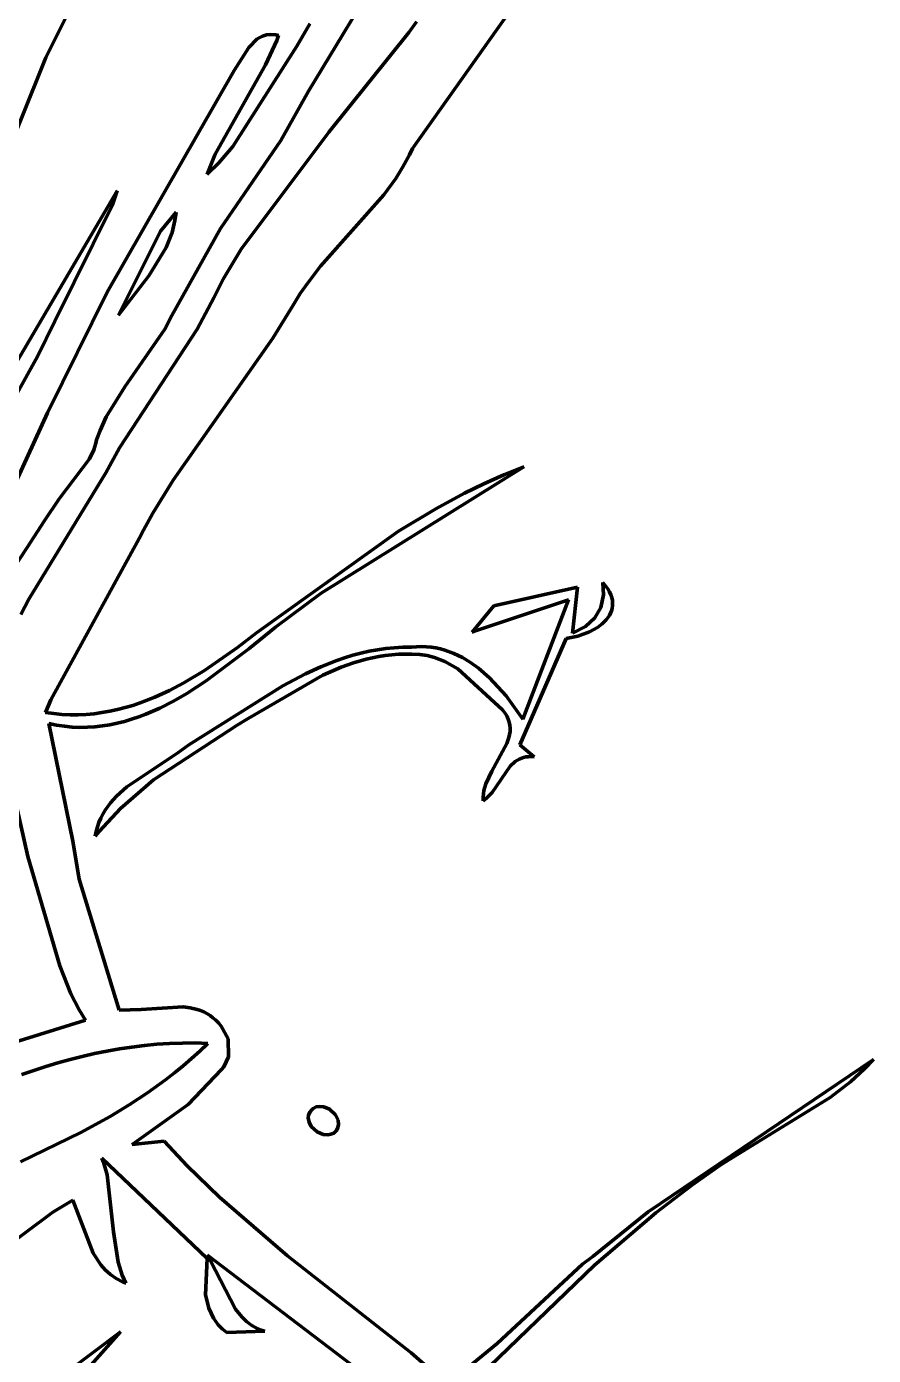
# Model space of a CAD drawing. Header units: millimetres. Extents: x 0 to 14.2, y 0 to 19.5.
# Drawn here: x 10.788 to 11.833, y 2.371 to 4.011 of the extents above; entities that cross this region are included whole.
import ezdxf

# ---------------------------------------------------------------- set-up
doc = ezdxf.new("R2010")
doc.units = ezdxf.units.MM
doc.layers.add('color#010101ff', color=7, linetype='CONTINUOUS', lineweight=100)
doc.layers.add('color#fdfdfdff', color=7, linetype='CONTINUOUS', lineweight=100)

msp = doc.modelspace()

# ---------------------------------------------------------------- linework, layer by layer
at = {"layer": 'color#010101ff'}
for p, q in [((10.8552, 4.0594), (10.8121, 3.9724)), ((11.1957, 4.0301), (11.1359, 3.9307)), ((11.3866, 4.0329), (11.2641, 3.8599)), ((11.1213, 3.9863), (11.1376, 4.0141)), ((11.1609, 3.8803), (11.2594, 4.0034)), ((11.2594, 4.0034), (11.2692, 4.0165)), ((11.0427, 3.8624), (11.1213, 3.9863)), ((11.0624, 3.9847), (11.0726, 3.9953)), ((11.0726, 3.9953), (11.079, 3.9988)), ((11.079, 3.9988), (11.084, 4.0002)), ((11.0967, 3.9935), (11.0828, 3.9632)), ((11.084, 4.0002), (11.0895, 4.0007)), ((11.0895, 4.0007), (11.0957, 4.0003)), ((11.0957, 4.0003), (11.099, 3.9997)), ((11.099, 3.9997), (11.0967, 3.9935)), ((10.8121, 3.9724), (10.7497, 3.8185)), ((11.0443, 3.9565), (11.0624, 3.9847)), ((10.8876, 3.6827), (11.0443, 3.9565)), ((11.0828, 3.9632), (11.0208, 3.853)), ((11.1359, 3.9307), (11.1018, 3.8699)), ((11.053, 3.7357), (11.1609, 3.8803)), ((11.0253, 3.8423), (11.0427, 3.8624)), ((11.1018, 3.8699), (11.0273, 3.7612)), ((11.2641, 3.8599), (11.2605, 3.8522)), ((11.0208, 3.853), (11.0108, 3.8283)), ((11.0108, 3.8283), (11.0253, 3.8423)), ((11.2524, 3.8373), (11.2435, 3.8231)), ((11.2605, 3.8522), (11.2524, 3.8373)), ((11.2435, 3.8231), (11.2287, 3.8029)), ((10.7067, 3.4792), (10.9, 3.8079)), ((10.9, 3.8079), (10.894, 3.7904)), ((10.894, 3.7904), (10.8228, 3.647)), ((11.2287, 3.8029), (11.1508, 3.7147)), ((10.9725, 3.7814), (10.9535, 3.7579)), ((10.9712, 3.7712), (10.9725, 3.7814)), ((10.9535, 3.7579), (10.9016, 3.6544)), ((10.9602, 3.7378), (10.9676, 3.7565)), ((11.0273, 3.7612), (10.9671, 3.6538)), ((10.9676, 3.7565), (10.9712, 3.7712)), ((10.9391, 3.703), (10.9602, 3.7378)), ((11.0308, 3.6989), (11.053, 3.7357)), ((11.1508, 3.7147), (11.1353, 3.6949)), ((10.9016, 3.6544), (10.9391, 3.703)), ((11.0192, 3.6757), (11.0308, 3.6989)), ((11.1353, 3.6949), (11.1257, 3.6811)), ((10.814, 3.5338), (10.8876, 3.6827)), ((10.9985, 3.6372), (11.0192, 3.6757)), ((11.1257, 3.6811), (11.1169, 3.6667)), ((11.1169, 3.6667), (11.0919, 3.6261)), ((10.8228, 3.647), (10.8017, 3.6036)), ((10.9671, 3.6538), (10.9587, 3.6372)), ((10.9027, 3.4908), (10.9985, 3.6372)), ((10.9587, 3.6372), (10.9094, 3.5658)), ((11.0919, 3.6261), (10.9689, 3.4508)), ((10.8017, 3.6036), (10.7157, 3.4489)), ((10.9094, 3.5658), (10.8865, 3.5291)), ((10.7508, 3.3962), (10.814, 3.5338)), ((10.8865, 3.5291), (10.8788, 3.5122)), ((10.8788, 3.5122), (10.8745, 3.5004)), ((10.8735, 3.4963), (10.871, 3.4883)), ((10.8745, 3.5004), (10.8735, 3.4963)), ((10.8658, 3.4771), (10.8282, 3.4278)), ((10.871, 3.4883), (10.8658, 3.4771)), ((10.8861, 3.46), (10.9027, 3.4908)), ((10.7908, 3.3038), (10.8861, 3.46)), ((11.4016, 3.4672), (11.1515, 3.3112)), ((11.3767, 3.4572), (11.4016, 3.4672)), ((10.9689, 3.4508), (10.944, 3.4102)), ((11.3281, 3.4346), (11.3522, 3.4464)), ((11.3522, 3.4464), (11.3767, 3.4572)), ((10.8282, 3.4278), (10.8098, 3.4002)), ((11.2927, 3.4155), (11.3281, 3.4346)), ((11.2467, 3.3877), (11.2927, 3.4155)), ((10.8098, 3.4002), (10.789, 3.3676)), ((10.944, 3.4102), (10.9325, 3.3893)), ((10.9271, 3.3787), (10.8182, 3.1796)), ((10.9325, 3.3893), (10.9271, 3.3787)), ((11.0716, 3.2626), (11.2467, 3.3877)), ((10.789, 3.3676), (10.7515, 3.3112)), ((11.3643, 3.2956), (11.4675, 3.3187)), ((11.4675, 3.3187), (11.4616, 3.2622)), ((11.4995, 3.3095), (11.499, 3.3244)), ((11.499, 3.3244), (11.5022, 3.3205)), ((11.5022, 3.3205), (11.5049, 3.3167)), ((11.5049, 3.3167), (11.5071, 3.313)), ((11.5071, 3.313), (11.5088, 3.3094)), ((10.7811, 3.2849), (10.7908, 3.3038)), ((11.1515, 3.3112), (11.095, 3.2694)), ((11.4567, 3.303), (11.342, 3.2647)), ((11.4004, 3.156), (11.4567, 3.303)), ((11.4963, 3.2938), (11.4995, 3.3095)), ((11.5088, 3.3094), (11.51, 3.3059)), ((11.51, 3.3059), (11.5107, 3.3024)), ((11.5107, 3.3024), (11.511, 3.299)), ((11.511, 3.299), (11.5109, 3.2958)), ((11.3378, 3.2634), (11.3643, 3.2956)), ((11.4773, 3.2702), (11.4889, 3.2808)), ((11.4889, 3.2808), (11.4963, 3.2938)), ((11.5069, 3.2837), (11.503, 3.2784)), ((11.5084, 3.2866), (11.5069, 3.2837)), ((11.5096, 3.2895), (11.5084, 3.2866)), ((11.5105, 3.2926), (11.5096, 3.2895)), ((11.5109, 3.2958), (11.5105, 3.2926)), ((11.095, 3.2694), (11.0622, 3.2428)), ((11.342, 3.2647), (11.3378, 3.2634)), ((11.4616, 3.2622), (11.4773, 3.2702)), ((11.4825, 3.2636), (11.4681, 3.2582)), ((11.4923, 3.2691), (11.4825, 3.2636)), ((11.4981, 3.2735), (11.4923, 3.2691)), ((11.503, 3.2784), (11.4981, 3.2735)), ((11.0484, 3.2445), (11.0716, 3.2626)), ((11.4536, 3.2554), (11.3965, 3.1244)), ((11.4681, 3.2582), (11.4536, 3.2554)), ((11.0076, 3.2159), (11.0484, 3.2445)), ((11.0622, 3.2428), (11.0097, 3.2032)), ((11.1706, 3.2283), (11.1804, 3.2317)), ((11.1804, 3.2317), (11.1904, 3.2347)), ((11.1904, 3.2347), (11.2004, 3.2374)), ((11.2004, 3.2374), (11.2106, 3.2397)), ((11.2226, 3.2332), (11.2068, 3.2298)), ((11.2106, 3.2397), (11.2208, 3.2416)), ((11.2208, 3.2416), (11.2312, 3.2431)), ((11.2306, 3.2345), (11.2226, 3.2332)), ((11.2387, 3.2354), (11.2306, 3.2345)), ((11.2312, 3.2431), (11.2417, 3.2441)), ((11.2469, 3.236), (11.2387, 3.2354)), ((11.2417, 3.2441), (11.2523, 3.2447)), ((11.2551, 3.2362), (11.2469, 3.236)), ((11.2523, 3.2447), (11.263, 3.2448)), ((11.2635, 3.236), (11.2551, 3.2362)), ((11.263, 3.2448), (11.2692, 3.2453)), ((11.2731, 3.2357), (11.2635, 3.236)), ((11.2692, 3.2453), (11.2752, 3.2455)), ((11.2823, 3.2344), (11.2731, 3.2357)), ((11.2752, 3.2455), (11.2812, 3.2453)), ((11.2812, 3.2453), (11.2871, 3.2447)), ((11.2912, 3.2321), (11.2823, 3.2344)), ((11.2871, 3.2447), (11.2929, 3.2438)), ((11.3039, 3.2271), (11.2912, 3.2321)), ((11.2929, 3.2438), (11.2986, 3.2426)), ((11.2986, 3.2426), (11.3041, 3.241)), ((11.3041, 3.241), (11.3151, 3.237)), ((11.3151, 3.237), (11.3256, 3.2318)), ((11.3256, 3.2318), (11.3357, 3.2257)), ((10.982, 3.2006), (11.0076, 3.2159)), ((11.1322, 3.2119), (11.1512, 3.2206)), ((11.1512, 3.2206), (11.1706, 3.2283)), ((11.1761, 3.2199), (11.1537, 3.2102)), ((11.1913, 3.2254), (11.1761, 3.2199)), ((11.2068, 3.2298), (11.1913, 3.2254)), ((11.32, 3.218), (11.3039, 3.2271)), ((11.3753, 3.1676), (11.32, 3.218)), ((11.3357, 3.2257), (11.3454, 3.2187)), ((11.3454, 3.2187), (11.3591, 3.2069)), ((10.9645, 3.1914), (10.982, 3.2006)), ((11.0097, 3.2032), (10.9857, 3.1876)), ((11.1537, 3.2102), (11.0616, 3.1567)), ((11.1042, 3.1971), (11.1322, 3.2119)), ((11.3591, 3.2069), (11.3797, 3.1846)), ((10.9283, 3.176), (10.9465, 3.1831)), ((10.9465, 3.1831), (10.9645, 3.1914)), ((10.9857, 3.1876), (10.9693, 3.1782)), ((10.9884, 3.1241), (11.1042, 3.1971)), ((11.3797, 3.1846), (11.4004, 3.156)), ((10.7898, 2.9864), (10.7476, 3.1717)), ((10.8182, 3.1796), (10.8115, 3.1641)), ((10.8811, 3.1639), (10.8907, 3.1656)), ((10.8907, 3.1656), (10.9002, 3.1677)), ((10.9002, 3.1677), (10.9097, 3.1701)), ((10.9097, 3.1701), (10.919, 3.1729)), ((10.919, 3.1729), (10.9283, 3.176)), ((10.9524, 3.1696), (10.9352, 3.162)), ((10.9693, 3.1782), (10.9524, 3.1696)), ((11.3782, 3.1637), (11.3753, 3.1676)), ((10.8115, 3.1641), (10.8217, 3.1627)), ((10.8252, 3.1485), (10.8156, 3.1505)), ((10.8156, 3.1505), (10.8454, 3.0053)), ((10.8217, 3.1627), (10.8318, 3.1617)), ((10.8348, 3.1471), (10.8252, 3.1485)), ((10.8318, 3.1617), (10.8418, 3.1613)), ((10.8418, 3.1613), (10.8517, 3.1613)), ((10.8517, 3.1613), (10.8616, 3.1617)), ((10.8616, 3.1617), (10.8714, 3.1626)), ((10.8714, 3.1626), (10.8811, 3.1639)), ((10.8907, 3.149), (10.8816, 3.1475)), ((10.8998, 3.1509), (10.8907, 3.149)), ((10.9088, 3.1531), (10.8998, 3.1509)), ((10.9177, 3.1558), (10.9088, 3.1531)), ((10.9265, 3.1587), (10.9177, 3.1558)), ((10.9352, 3.162), (10.9265, 3.1587)), ((11.0616, 3.1567), (11.0479, 3.1483)), ((11.3805, 3.1599), (11.3782, 3.1637)), ((11.3822, 3.156), (11.3805, 3.1599)), ((11.3835, 3.1522), (11.3822, 3.156)), ((11.3842, 3.1484), (11.3835, 3.1522)), ((10.8443, 3.1462), (10.8348, 3.1471)), ((10.8537, 3.1458), (10.8443, 3.1462)), ((10.8631, 3.1459), (10.8537, 3.1458)), ((10.8724, 3.1465), (10.8631, 3.1459)), ((10.8816, 3.1475), (10.8724, 3.1465)), ((11.0479, 3.1483), (10.9446, 3.0809)), ((11.3805, 3.1258), (11.3831, 3.1333)), ((11.3831, 3.1333), (11.3839, 3.1371)), ((11.3839, 3.1371), (11.3844, 3.1408)), ((11.3845, 3.1446), (11.3842, 3.1484)), ((11.3844, 3.1408), (11.3845, 3.1446)), ((10.9747, 3.1143), (10.9884, 3.1241)), ((11.3619, 3.0916), (11.3805, 3.1258)), ((11.3965, 3.1244), (11.4142, 3.1095)), ((10.9118, 3.0724), (10.9747, 3.1143)), ((11.3907, 3.1037), (11.3846, 3.098)), ((11.3955, 3.1066), (11.3907, 3.1037)), ((11.4009, 3.1086), (11.3955, 3.1066)), ((11.4039, 3.1093), (11.4009, 3.1086)), ((11.4071, 3.1096), (11.4039, 3.1093)), ((11.4106, 3.1097), (11.4071, 3.1096)), ((11.4142, 3.1095), (11.4106, 3.1097)), ((11.3546, 3.0759), (11.3619, 3.0916)), ((11.3846, 3.098), (11.3623, 3.0655)), ((10.8992, 3.0609), (10.9118, 3.0724)), ((10.9446, 3.0809), (10.904, 3.0455)), ((11.3515, 3.0637), (11.3522, 3.0678)), ((11.3522, 3.0678), (11.3546, 3.0759)), ((10.8852, 3.0436), (10.8917, 3.0526)), ((10.8917, 3.0526), (10.8992, 3.0609)), ((11.3511, 3.0595), (11.3515, 3.0637)), ((11.3511, 3.0553), (11.3511, 3.0595)), ((11.356, 3.0589), (11.3511, 3.0553)), ((11.3623, 3.0655), (11.356, 3.0589)), ((10.8774, 3.0285), (10.8797, 3.0337)), ((10.904, 3.0455), (10.8776, 3.0173)), ((10.8797, 3.0337), (10.8823, 3.0387)), ((10.8823, 3.0387), (10.8852, 3.0436)), ((10.8776, 3.0173), (10.8726, 3.0114)), ((10.8726, 3.0114), (10.8739, 3.0173)), ((10.8739, 3.0173), (10.8755, 3.023)), ((10.8755, 3.023), (10.8774, 3.0285)), ((10.8454, 3.0053), (10.8529, 2.9586)), ((10.8293, 2.8514), (10.7898, 2.9864)), ((10.8529, 2.9586), (10.9024, 2.7969)), ((10.8428, 2.8171), (10.8293, 2.8514)), ((10.8529, 2.7973), (10.8428, 2.8171)), ((10.8607, 2.7845), (10.8529, 2.7973)), ((10.9024, 2.7969), (10.9295, 2.7978)), ((10.9295, 2.7978), (10.9811, 2.8007)), ((10.9811, 2.8007), (10.99, 2.7996)), ((10.99, 2.7996), (10.9985, 2.7977)), ((10.9985, 2.7977), (11.0027, 2.7963)), ((11.0027, 2.7963), (11.0067, 2.7946)), ((11.0067, 2.7946), (11.0106, 2.7926)), ((11.0106, 2.7926), (11.0144, 2.7903)), ((11.0144, 2.7903), (11.018, 2.7875)), ((10.7456, 2.7484), (10.8607, 2.7845)), ((11.018, 2.7875), (11.0215, 2.7845)), ((11.0215, 2.7845), (11.0248, 2.781)), ((11.0248, 2.781), (11.028, 2.7771)), ((11.028, 2.7771), (11.0368, 2.7616)), ((10.9646, 2.7557), (10.949, 2.7547)), ((10.9803, 2.7562), (10.9646, 2.7557)), ((10.9961, 2.7563), (10.9803, 2.7562)), ((11.0119, 2.7558), (10.9961, 2.7563)), ((11.0019, 2.7462), (11.0119, 2.7558)), ((11.0368, 2.7616), (11.0373, 2.7394)), ((10.8569, 2.7398), (10.8418, 2.736)), ((10.8721, 2.7432), (10.8569, 2.7398)), ((10.8873, 2.7463), (10.8721, 2.7432)), ((10.9026, 2.749), (10.8873, 2.7463)), ((10.918, 2.7513), (10.9026, 2.749)), ((10.9335, 2.7532), (10.918, 2.7513)), ((10.949, 2.7547), (10.9335, 2.7532)), ((10.9916, 2.737), (11.0019, 2.7462)), ((11.0373, 2.7394), (11.0313, 2.7267)), ((10.8119, 2.7274), (10.7823, 2.7176)), ((10.8268, 2.7318), (10.8119, 2.7274)), ((10.8418, 2.736), (10.8268, 2.7318)), ((10.9705, 2.7193), (10.9811, 2.728)), ((10.9811, 2.728), (10.9916, 2.737)), ((11.0286, 2.7237), (10.9873, 2.6804)), ((11.0313, 2.7267), (11.0286, 2.7237)), ((11.5548, 2.5478), (11.8326, 2.7358)), ((11.8217, 2.7242), (11.8042, 2.7082)), ((11.8326, 2.7358), (11.8217, 2.7242)), ((10.9374, 2.6949), (10.9596, 2.7109)), ((10.9596, 2.7109), (10.9705, 2.7193)), ((11.8042, 2.7082), (11.7793, 2.6889)), ((10.9145, 2.6798), (10.9374, 2.6949)), ((10.8911, 2.6656), (10.9145, 2.6798)), ((10.9873, 2.6804), (10.9182, 2.6312)), ((11.1374, 2.6708), (11.1399, 2.674)), ((11.1399, 2.674), (11.1417, 2.6755)), ((11.1417, 2.6755), (11.1453, 2.6773)), ((11.1453, 2.6773), (11.149, 2.6781)), ((11.149, 2.6781), (11.1547, 2.6777)), ((11.1547, 2.6777), (11.1619, 2.6746)), ((11.1619, 2.6746), (11.169, 2.6678)), ((11.7793, 2.6889), (11.651, 2.6102)), ((10.855, 2.6457), (10.8911, 2.6656)), ((11.1355, 2.6638), (11.1359, 2.6673)), ((11.1365, 2.6584), (11.1355, 2.6638)), ((11.1359, 2.6673), (11.1374, 2.6708)), ((11.1393, 2.6534), (11.1365, 2.6584)), ((11.169, 2.6678), (11.1723, 2.6609)), ((11.1723, 2.6609), (11.1728, 2.6555)), ((10.7805, 2.6097), (10.855, 2.6457)), ((11.1466, 2.6466), (11.1393, 2.6534)), ((11.154, 2.6434), (11.1466, 2.6466)), ((11.1598, 2.6429), (11.154, 2.6434)), ((11.1636, 2.6436), (11.1598, 2.6429)), ((11.1673, 2.6452), (11.1636, 2.6436)), ((11.1702, 2.6484), (11.1673, 2.6452)), ((11.172, 2.6519), (11.1702, 2.6484)), ((11.1728, 2.6555), (11.172, 2.6519)), ((10.9182, 2.6312), (10.9577, 2.6352)), ((10.9577, 2.6352), (10.9862, 2.6048)), ((10.8811, 2.6143), (10.8829, 2.6092)), ((11.011, 2.4902), (10.8811, 2.6143)), ((10.8829, 2.6092), (10.8874, 2.5936)), ((11.651, 2.6102), (11.6445, 2.6058)), ((10.8874, 2.5936), (10.8953, 2.5234)), ((10.9862, 2.6048), (11.0259, 2.5662)), ((11.6445, 2.6058), (11.6095, 2.5813)), ((11.6095, 2.5813), (11.5644, 2.5468)), ((10.8453, 2.5622), (10.8204, 2.5476)), ((10.8703, 2.497), (10.8453, 2.5622)), ((11.0259, 2.5662), (11.1098, 2.4938)), ((10.8204, 2.5476), (10.7054, 2.4613)), ((11.4865, 2.493), (11.5548, 2.5478)), ((11.5644, 2.5468), (11.4888, 2.4822)), ((10.8953, 2.5234), (10.9013, 2.4857)), ((10.8796, 2.4827), (10.8703, 2.497)), ((11.2075, 2.3452), (11.0112, 2.4943)), ((11.0112, 2.4943), (11.0151, 2.4874)), ((11.1098, 2.4938), (11.2625, 2.3741)), ((11.4738, 2.4833), (11.4865, 2.493)), ((10.8852, 2.4763), (10.8796, 2.4827)), ((10.8915, 2.4706), (10.8852, 2.4763)), ((10.9013, 2.4857), (10.9062, 2.4699)), ((11.0089, 2.4455), (11.011, 2.4902)), ((11.0151, 2.4874), (11.0457, 2.4277)), ((11.4888, 2.4822), (11.3354, 2.3341)), ((11.3684, 2.3855), (11.4738, 2.4833)), ((10.8985, 2.4656), (10.8915, 2.4706)), ((10.9064, 2.4614), (10.8985, 2.4656)), ((10.9062, 2.4699), (10.9106, 2.4597)), ((10.9106, 2.4597), (10.9064, 2.4614)), ((11.0128, 2.4289), (11.0089, 2.4455)), ((11.0185, 2.4167), (11.0128, 2.4289)), ((11.0457, 2.4277), (11.0535, 2.4182)), ((11.0245, 2.4084), (11.0185, 2.4167)), ((11.0535, 2.4182), (11.0594, 2.4126)), ((11.0594, 2.4126), (11.0661, 2.4077)), ((10.904, 2.3997), (10.7952, 2.2782)), ((10.8391, 2.3507), (10.904, 2.3997)), ((11.0294, 2.4035), (11.0245, 2.4084)), ((11.0351, 2.3991), (11.0294, 2.4035)), ((11.0818, 2.4005), (11.0351, 2.3991)), ((11.0661, 2.4077), (11.0735, 2.4036)), ((11.0735, 2.4036), (11.0775, 2.4019)), ((11.0775, 2.4019), (11.0818, 2.4005)), ((11.3315, 2.3552), (11.3684, 2.3855)), ((11.2625, 2.3741), (11.2958, 2.3449))]:
    msp.add_line(p, q, dxfattribs=at)
at = {"layer": 'color#fdfdfdff'}
for p, q in [((10.8121, 3.9724), (10.8552, 4.0594)), ((11.1359, 3.9307), (11.1957, 4.0301)), ((11.2641, 3.8599), (11.3866, 4.0329)), ((11.1376, 4.0141), (11.1213, 3.9863)), ((11.2594, 4.0034), (11.1609, 3.8803)), ((11.2692, 4.0165), (11.2594, 4.0034)), ((11.1213, 3.9863), (11.0427, 3.8624)), ((11.0726, 3.9953), (11.0624, 3.9847)), ((11.079, 3.9988), (11.0726, 3.9953)), ((11.084, 4.0002), (11.079, 3.9988)), ((11.0828, 3.9632), (11.0967, 3.9935)), ((11.0895, 4.0007), (11.084, 4.0002)), ((11.0957, 4.0003), (11.0895, 4.0007)), ((11.099, 3.9997), (11.0957, 4.0003)), ((11.0967, 3.9935), (11.099, 3.9997)), ((10.7497, 3.8185), (10.8121, 3.9724)), ((11.0624, 3.9847), (11.0443, 3.9565)), ((11.0443, 3.9565), (10.8876, 3.6827)), ((11.0208, 3.853), (11.0828, 3.9632)), ((11.1018, 3.8699), (11.1359, 3.9307)), ((11.1609, 3.8803), (11.053, 3.7357)), ((11.0427, 3.8624), (11.0253, 3.8423)), ((11.0273, 3.7612), (11.1018, 3.8699)), ((11.2605, 3.8522), (11.2641, 3.8599)), ((11.0108, 3.8283), (11.0208, 3.853)), ((11.0253, 3.8423), (11.0108, 3.8283)), ((11.2435, 3.8231), (11.2524, 3.8373)), ((11.2524, 3.8373), (11.2605, 3.8522)), ((11.2287, 3.8029), (11.2435, 3.8231)), ((10.9, 3.8079), (10.7067, 3.4792)), ((10.894, 3.7904), (10.9, 3.8079)), ((10.8228, 3.647), (10.894, 3.7904)), ((11.1508, 3.7147), (11.2287, 3.8029)), ((10.9535, 3.7579), (10.9725, 3.7814)), ((10.9725, 3.7814), (10.9712, 3.7712)), ((10.9016, 3.6544), (10.9535, 3.7579)), ((10.9676, 3.7565), (10.9602, 3.7378)), ((10.9671, 3.6538), (11.0273, 3.7612)), ((10.9712, 3.7712), (10.9676, 3.7565)), ((10.9602, 3.7378), (10.9391, 3.703)), ((11.053, 3.7357), (11.0308, 3.6989)), ((11.1353, 3.6949), (11.1508, 3.7147)), ((10.9391, 3.703), (10.9016, 3.6544)), ((11.0308, 3.6989), (11.0192, 3.6757)), ((11.1257, 3.6811), (11.1353, 3.6949)), ((10.8876, 3.6827), (10.814, 3.5338)), ((11.0192, 3.6757), (10.9985, 3.6372)), ((11.1169, 3.6667), (11.1257, 3.6811)), ((11.0919, 3.6261), (11.1169, 3.6667)), ((10.8017, 3.6036), (10.8228, 3.647)), ((10.9587, 3.6372), (10.9671, 3.6538)), ((10.9985, 3.6372), (10.9027, 3.4908)), ((10.9094, 3.5658), (10.9587, 3.6372)), ((10.9689, 3.4508), (11.0919, 3.6261)), ((10.7157, 3.4489), (10.8017, 3.6036)), ((10.8865, 3.5291), (10.9094, 3.5658)), ((10.814, 3.5338), (10.7508, 3.3962)), ((10.8788, 3.5122), (10.8865, 3.5291)), ((10.8745, 3.5004), (10.8788, 3.5122)), ((10.871, 3.4883), (10.8735, 3.4963)), ((10.8735, 3.4963), (10.8745, 3.5004)), ((10.8282, 3.4278), (10.8658, 3.4771)), ((10.8658, 3.4771), (10.871, 3.4883)), ((10.9027, 3.4908), (10.8861, 3.46)), ((10.8861, 3.46), (10.7908, 3.3038)), ((11.1515, 3.3112), (11.4016, 3.4672)), ((11.4016, 3.4672), (11.3767, 3.4572)), ((10.944, 3.4102), (10.9689, 3.4508)), ((11.3522, 3.4464), (11.3281, 3.4346)), ((11.3767, 3.4572), (11.3522, 3.4464)), ((10.8098, 3.4002), (10.8282, 3.4278)), ((11.3281, 3.4346), (11.2927, 3.4155)), ((11.2927, 3.4155), (11.2467, 3.3877)), ((10.789, 3.3676), (10.8098, 3.4002)), ((10.9325, 3.3893), (10.944, 3.4102)), ((10.8182, 3.1796), (10.9271, 3.3787)), ((10.9271, 3.3787), (10.9325, 3.3893)), ((11.2467, 3.3877), (11.0716, 3.2626)), ((10.7515, 3.3112), (10.789, 3.3676)), ((11.4675, 3.3187), (11.3643, 3.2956)), ((11.4616, 3.2622), (11.4675, 3.3187)), ((11.5022, 3.3205), (11.499, 3.3244)), ((11.499, 3.3244), (11.4995, 3.3095)), ((11.5049, 3.3167), (11.5022, 3.3205)), ((11.5071, 3.313), (11.5049, 3.3167)), ((11.5088, 3.3094), (11.5071, 3.313)), ((10.7908, 3.3038), (10.7811, 3.2849)), ((11.095, 3.2694), (11.1515, 3.3112)), ((11.342, 3.2647), (11.4567, 3.303)), ((11.4567, 3.303), (11.4004, 3.156)), ((11.4995, 3.3095), (11.4963, 3.2938)), ((11.51, 3.3059), (11.5088, 3.3094)), ((11.5107, 3.3024), (11.51, 3.3059)), ((11.511, 3.299), (11.5107, 3.3024)), ((11.5109, 3.2958), (11.511, 3.299)), ((11.3643, 3.2956), (11.3378, 3.2634)), ((11.4889, 3.2808), (11.4773, 3.2702)), ((11.4963, 3.2938), (11.4889, 3.2808)), ((11.503, 3.2784), (11.5069, 3.2837)), ((11.5069, 3.2837), (11.5084, 3.2866)), ((11.5084, 3.2866), (11.5096, 3.2895)), ((11.5096, 3.2895), (11.5105, 3.2926)), ((11.5105, 3.2926), (11.5109, 3.2958)), ((11.0622, 3.2428), (11.095, 3.2694)), ((11.3378, 3.2634), (11.342, 3.2647)), ((11.4773, 3.2702), (11.4616, 3.2622)), ((11.4681, 3.2582), (11.4825, 3.2636)), ((11.4825, 3.2636), (11.4923, 3.2691)), ((11.4923, 3.2691), (11.4981, 3.2735)), ((11.4981, 3.2735), (11.503, 3.2784)), ((11.0716, 3.2626), (11.0484, 3.2445)), ((11.3965, 3.1244), (11.4536, 3.2554)), ((11.4536, 3.2554), (11.4681, 3.2582)), ((11.0484, 3.2445), (11.0076, 3.2159)), ((11.0097, 3.2032), (11.0622, 3.2428)), ((11.1804, 3.2317), (11.1706, 3.2283)), ((11.1904, 3.2347), (11.1804, 3.2317)), ((11.2004, 3.2374), (11.1904, 3.2347)), ((11.2106, 3.2397), (11.2004, 3.2374)), ((11.2068, 3.2298), (11.2226, 3.2332)), ((11.2208, 3.2416), (11.2106, 3.2397)), ((11.2312, 3.2431), (11.2208, 3.2416)), ((11.2226, 3.2332), (11.2306, 3.2345)), ((11.2306, 3.2345), (11.2387, 3.2354)), ((11.2417, 3.2441), (11.2312, 3.2431)), ((11.2387, 3.2354), (11.2469, 3.236)), ((11.2523, 3.2447), (11.2417, 3.2441)), ((11.2469, 3.236), (11.2551, 3.2362)), ((11.263, 3.2448), (11.2523, 3.2447)), ((11.2551, 3.2362), (11.2635, 3.236)), ((11.2692, 3.2453), (11.263, 3.2448)), ((11.2635, 3.236), (11.2731, 3.2357)), ((11.2752, 3.2455), (11.2692, 3.2453)), ((11.2731, 3.2357), (11.2823, 3.2344)), ((11.2812, 3.2453), (11.2752, 3.2455)), ((11.2871, 3.2447), (11.2812, 3.2453)), ((11.2823, 3.2344), (11.2912, 3.2321)), ((11.2929, 3.2438), (11.2871, 3.2447)), ((11.2912, 3.2321), (11.3039, 3.2271)), ((11.2986, 3.2426), (11.2929, 3.2438)), ((11.3041, 3.241), (11.2986, 3.2426)), ((11.3151, 3.237), (11.3041, 3.241)), ((11.3256, 3.2318), (11.3151, 3.237)), ((11.3357, 3.2257), (11.3256, 3.2318)), ((11.0076, 3.2159), (10.982, 3.2006)), ((11.1512, 3.2206), (11.1322, 3.2119)), ((11.1706, 3.2283), (11.1512, 3.2206)), ((11.1537, 3.2102), (11.1761, 3.2199)), ((11.1761, 3.2199), (11.1913, 3.2254)), ((11.1913, 3.2254), (11.2068, 3.2298)), ((11.3039, 3.2271), (11.32, 3.218)), ((11.32, 3.218), (11.3753, 3.1676)), ((11.3454, 3.2187), (11.3357, 3.2257)), ((11.3591, 3.2069), (11.3454, 3.2187)), ((10.982, 3.2006), (10.9645, 3.1914)), ((10.9857, 3.1876), (11.0097, 3.2032)), ((11.0616, 3.1567), (11.1537, 3.2102)), ((11.1322, 3.2119), (11.1042, 3.1971)), ((11.3797, 3.1846), (11.3591, 3.2069)), ((10.9465, 3.1831), (10.9283, 3.176)), ((10.9645, 3.1914), (10.9465, 3.1831)), ((10.9693, 3.1782), (10.9857, 3.1876)), ((11.1042, 3.1971), (10.9884, 3.1241)), ((11.4004, 3.156), (11.3797, 3.1846)), ((10.7476, 3.1717), (10.7898, 2.9864)), ((10.8115, 3.1641), (10.8182, 3.1796)), ((10.8907, 3.1656), (10.8811, 3.1639)), ((10.9002, 3.1677), (10.8907, 3.1656)), ((10.9097, 3.1701), (10.9002, 3.1677)), ((10.919, 3.1729), (10.9097, 3.1701)), ((10.9283, 3.176), (10.919, 3.1729)), ((10.9352, 3.162), (10.9524, 3.1696)), ((10.9524, 3.1696), (10.9693, 3.1782)), ((11.3753, 3.1676), (11.3782, 3.1637)), ((10.8217, 3.1627), (10.8115, 3.1641)), ((10.8454, 3.0053), (10.8156, 3.1505)), ((10.8156, 3.1505), (10.8252, 3.1485)), ((10.8318, 3.1617), (10.8217, 3.1627)), ((10.8252, 3.1485), (10.8348, 3.1471)), ((10.8418, 3.1613), (10.8318, 3.1617)), ((10.8517, 3.1613), (10.8418, 3.1613)), ((10.8616, 3.1617), (10.8517, 3.1613)), ((10.8714, 3.1626), (10.8616, 3.1617)), ((10.8811, 3.1639), (10.8714, 3.1626)), ((10.8816, 3.1475), (10.8907, 3.149)), ((10.8907, 3.149), (10.8998, 3.1509)), ((10.8998, 3.1509), (10.9088, 3.1531)), ((10.9088, 3.1531), (10.9177, 3.1558)), ((10.9177, 3.1558), (10.9265, 3.1587)), ((10.9265, 3.1587), (10.9352, 3.162)), ((11.0479, 3.1483), (11.0616, 3.1567)), ((11.3782, 3.1637), (11.3805, 3.1599)), ((11.3805, 3.1599), (11.3822, 3.156)), ((11.3822, 3.156), (11.3835, 3.1522)), ((11.3835, 3.1522), (11.3842, 3.1484)), ((10.8348, 3.1471), (10.8443, 3.1462)), ((10.8443, 3.1462), (10.8537, 3.1458)), ((10.8537, 3.1458), (10.8631, 3.1459)), ((10.8631, 3.1459), (10.8724, 3.1465)), ((10.8724, 3.1465), (10.8816, 3.1475)), ((10.9446, 3.0809), (11.0479, 3.1483)), ((11.3831, 3.1333), (11.3805, 3.1258)), ((11.3839, 3.1371), (11.3831, 3.1333)), ((11.3844, 3.1408), (11.3839, 3.1371)), ((11.3842, 3.1484), (11.3845, 3.1446)), ((11.3845, 3.1446), (11.3844, 3.1408)), ((10.9884, 3.1241), (10.9747, 3.1143)), ((11.3805, 3.1258), (11.3619, 3.0916)), ((11.4142, 3.1095), (11.3965, 3.1244)), ((10.9747, 3.1143), (10.9118, 3.0724)), ((11.3846, 3.098), (11.3907, 3.1037)), ((11.3907, 3.1037), (11.3955, 3.1066)), ((11.3955, 3.1066), (11.4009, 3.1086)), ((11.4009, 3.1086), (11.4039, 3.1093)), ((11.4039, 3.1093), (11.4071, 3.1096)), ((11.4071, 3.1096), (11.4106, 3.1097)), ((11.4106, 3.1097), (11.4142, 3.1095)), ((11.3619, 3.0916), (11.3546, 3.0759)), ((11.3623, 3.0655), (11.3846, 3.098)), ((10.9118, 3.0724), (10.8992, 3.0609)), ((10.904, 3.0455), (10.9446, 3.0809)), ((11.3522, 3.0678), (11.3515, 3.0637)), ((11.3546, 3.0759), (11.3522, 3.0678)), ((10.8917, 3.0526), (10.8852, 3.0436)), ((10.8992, 3.0609), (10.8917, 3.0526)), ((11.3515, 3.0637), (11.3511, 3.0595)), ((11.3511, 3.0595), (11.3511, 3.0553)), ((11.3511, 3.0553), (11.356, 3.0589)), ((11.356, 3.0589), (11.3623, 3.0655)), ((10.8797, 3.0337), (10.8774, 3.0285)), ((10.8776, 3.0173), (10.904, 3.0455)), ((10.8823, 3.0387), (10.8797, 3.0337)), ((10.8852, 3.0436), (10.8823, 3.0387)), ((10.8739, 3.0173), (10.8726, 3.0114)), ((10.8726, 3.0114), (10.8776, 3.0173)), ((10.8755, 3.023), (10.8739, 3.0173)), ((10.8774, 3.0285), (10.8755, 3.023)), ((10.8529, 2.9586), (10.8454, 3.0053)), ((10.7898, 2.9864), (10.8293, 2.8514)), ((10.9024, 2.7969), (10.8529, 2.9586)), ((10.8293, 2.8514), (10.8428, 2.8171)), ((10.8428, 2.8171), (10.8529, 2.7973)), ((10.8529, 2.7973), (10.8607, 2.7845)), ((10.9295, 2.7978), (10.9024, 2.7969)), ((10.9811, 2.8007), (10.9295, 2.7978)), ((10.99, 2.7996), (10.9811, 2.8007)), ((10.9985, 2.7977), (10.99, 2.7996)), ((11.0027, 2.7963), (10.9985, 2.7977)), ((11.0067, 2.7946), (11.0027, 2.7963)), ((11.0106, 2.7926), (11.0067, 2.7946)), ((11.0144, 2.7903), (11.0106, 2.7926)), ((11.018, 2.7875), (11.0144, 2.7903)), ((10.8607, 2.7845), (10.7456, 2.7484)), ((11.0215, 2.7845), (11.018, 2.7875)), ((11.0248, 2.781), (11.0215, 2.7845)), ((11.028, 2.7771), (11.0248, 2.781)), ((11.0368, 2.7616), (11.028, 2.7771)), ((10.949, 2.7547), (10.9646, 2.7557)), ((10.9646, 2.7557), (10.9803, 2.7562)), ((10.9803, 2.7562), (10.9961, 2.7563)), ((10.9961, 2.7563), (11.0119, 2.7558)), ((11.0119, 2.7558), (11.0019, 2.7462)), ((11.0373, 2.7394), (11.0368, 2.7616)), ((10.8418, 2.736), (10.8569, 2.7398)), ((10.8569, 2.7398), (10.8721, 2.7432)), ((10.8721, 2.7432), (10.8873, 2.7463)), ((10.8873, 2.7463), (10.9026, 2.749)), ((10.9026, 2.749), (10.918, 2.7513)), ((10.918, 2.7513), (10.9335, 2.7532)), ((10.9335, 2.7532), (10.949, 2.7547)), ((11.0019, 2.7462), (10.9916, 2.737)), ((11.0313, 2.7267), (11.0373, 2.7394)), ((10.7823, 2.7176), (10.8119, 2.7274)), ((10.8119, 2.7274), (10.8268, 2.7318)), ((10.8268, 2.7318), (10.8418, 2.736)), ((10.9811, 2.728), (10.9705, 2.7193)), ((10.9916, 2.737), (10.9811, 2.728)), ((10.9873, 2.6804), (11.0286, 2.7237)), ((11.0286, 2.7237), (11.0313, 2.7267)), ((11.8326, 2.7358), (11.5548, 2.5478)), ((11.8042, 2.7082), (11.8217, 2.7242)), ((11.8217, 2.7242), (11.8326, 2.7358)), ((10.9596, 2.7109), (10.9374, 2.6949)), ((10.9705, 2.7193), (10.9596, 2.7109)), ((11.7793, 2.6889), (11.8042, 2.7082)), ((10.9374, 2.6949), (10.9145, 2.6798)), ((10.9145, 2.6798), (10.8911, 2.6656)), ((10.9182, 2.6312), (10.9873, 2.6804)), ((11.1399, 2.674), (11.1374, 2.6708)), ((11.1417, 2.6755), (11.1399, 2.674)), ((11.1453, 2.6773), (11.1417, 2.6755)), ((11.149, 2.6781), (11.1453, 2.6773)), ((11.1547, 2.6777), (11.149, 2.6781)), ((11.1619, 2.6746), (11.1547, 2.6777)), ((11.169, 2.6678), (11.1619, 2.6746)), ((11.651, 2.6102), (11.7793, 2.6889)), ((10.8911, 2.6656), (10.855, 2.6457)), ((11.1359, 2.6673), (11.1355, 2.6638)), ((11.1355, 2.6638), (11.1365, 2.6584)), ((11.1374, 2.6708), (11.1359, 2.6673)), ((11.1365, 2.6584), (11.1393, 2.6534)), ((11.1723, 2.6609), (11.169, 2.6678)), ((11.1728, 2.6555), (11.1723, 2.6609)), ((10.855, 2.6457), (10.7805, 2.6097)), ((11.1393, 2.6534), (11.1466, 2.6466)), ((11.1466, 2.6466), (11.154, 2.6434)), ((11.154, 2.6434), (11.1598, 2.6429)), ((11.1598, 2.6429), (11.1636, 2.6436)), ((11.1636, 2.6436), (11.1673, 2.6452)), ((11.1673, 2.6452), (11.1702, 2.6484)), ((11.1702, 2.6484), (11.172, 2.6519)), ((11.172, 2.6519), (11.1728, 2.6555)), ((10.9577, 2.6352), (10.9182, 2.6312)), ((10.9862, 2.6048), (10.9577, 2.6352)), ((10.8811, 2.6143), (11.011, 2.4902)), ((10.8829, 2.6092), (10.8811, 2.6143)), ((10.8874, 2.5936), (10.8829, 2.6092)), ((11.6445, 2.6058), (11.651, 2.6102)), ((10.8953, 2.5234), (10.8874, 2.5936)), ((11.0259, 2.5662), (10.9862, 2.6048)), ((11.6095, 2.5813), (11.6445, 2.6058)), ((11.5644, 2.5468), (11.6095, 2.5813)), ((10.8204, 2.5476), (10.8453, 2.5622)), ((10.8453, 2.5622), (10.8703, 2.497)), ((11.1098, 2.4938), (11.0259, 2.5662)), ((10.7054, 2.4613), (10.8204, 2.5476)), ((11.5548, 2.5478), (11.4865, 2.493)), ((11.4888, 2.4822), (11.5644, 2.5468)), ((10.9013, 2.4857), (10.8953, 2.5234)), ((10.8703, 2.497), (10.8796, 2.4827)), ((11.0151, 2.4874), (11.0112, 2.4943)), ((11.0112, 2.4943), (11.2075, 2.3452)), ((11.2625, 2.3741), (11.1098, 2.4938)), ((11.4865, 2.493), (11.4738, 2.4833)), ((10.8796, 2.4827), (10.8852, 2.4763)), ((10.8852, 2.4763), (10.8915, 2.4706)), ((10.9062, 2.4699), (10.9013, 2.4857)), ((11.011, 2.4902), (11.0089, 2.4455)), ((11.0457, 2.4277), (11.0151, 2.4874)), ((11.3354, 2.3341), (11.4888, 2.4822)), ((11.4738, 2.4833), (11.3684, 2.3855)), ((10.8915, 2.4706), (10.8985, 2.4656)), ((10.8985, 2.4656), (10.9064, 2.4614)), ((10.9106, 2.4597), (10.9062, 2.4699)), ((10.9064, 2.4614), (10.9106, 2.4597)), ((11.0089, 2.4455), (11.0128, 2.4289)), ((11.0128, 2.4289), (11.0185, 2.4167)), ((11.0535, 2.4182), (11.0457, 2.4277)), ((11.0185, 2.4167), (11.0245, 2.4084)), ((11.0594, 2.4126), (11.0535, 2.4182)), ((11.0661, 2.4077), (11.0594, 2.4126)), ((10.7952, 2.2782), (10.904, 2.3997)), ((10.904, 2.3997), (10.8391, 2.3507)), ((11.0245, 2.4084), (11.0294, 2.4035)), ((11.0294, 2.4035), (11.0351, 2.3991)), ((11.0351, 2.3991), (11.0818, 2.4005)), ((11.0735, 2.4036), (11.0661, 2.4077)), ((11.0775, 2.4019), (11.0735, 2.4036)), ((11.0818, 2.4005), (11.0775, 2.4019)), ((11.3684, 2.3855), (11.3315, 2.3552)), ((11.2958, 2.3449), (11.2625, 2.3741))]:
    msp.add_line(p, q, dxfattribs=at)

doc.saveas('drawing.dxf')
